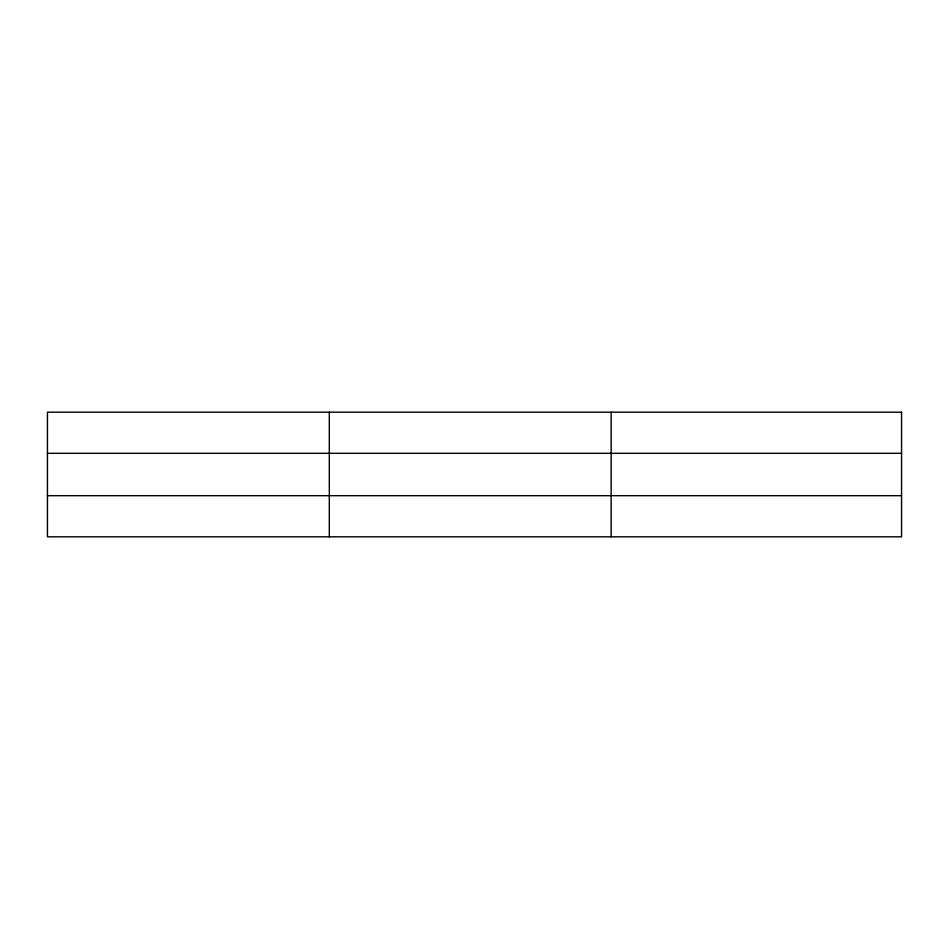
<?xml version="1.0" encoding="UTF-8"?>
<svg xmlns="http://www.w3.org/2000/svg" width="949" height="949" viewBox="0 0 949 949"><rect width="100%" height="100%" fill="white"/><g stroke="black" fill="none" stroke-linecap="round" stroke-linejoin="round"><path stroke-width="1.42" d="M329.303 536.814L329.303 412.186M611.156 536.814L611.156 412.186M47.45 453.314L901.55 453.314M47.45 495.686L901.55 495.686M901.55 412.186L901.55 536.814L47.45 536.814L47.45 412.186L901.55 412.186"/></g></svg>
